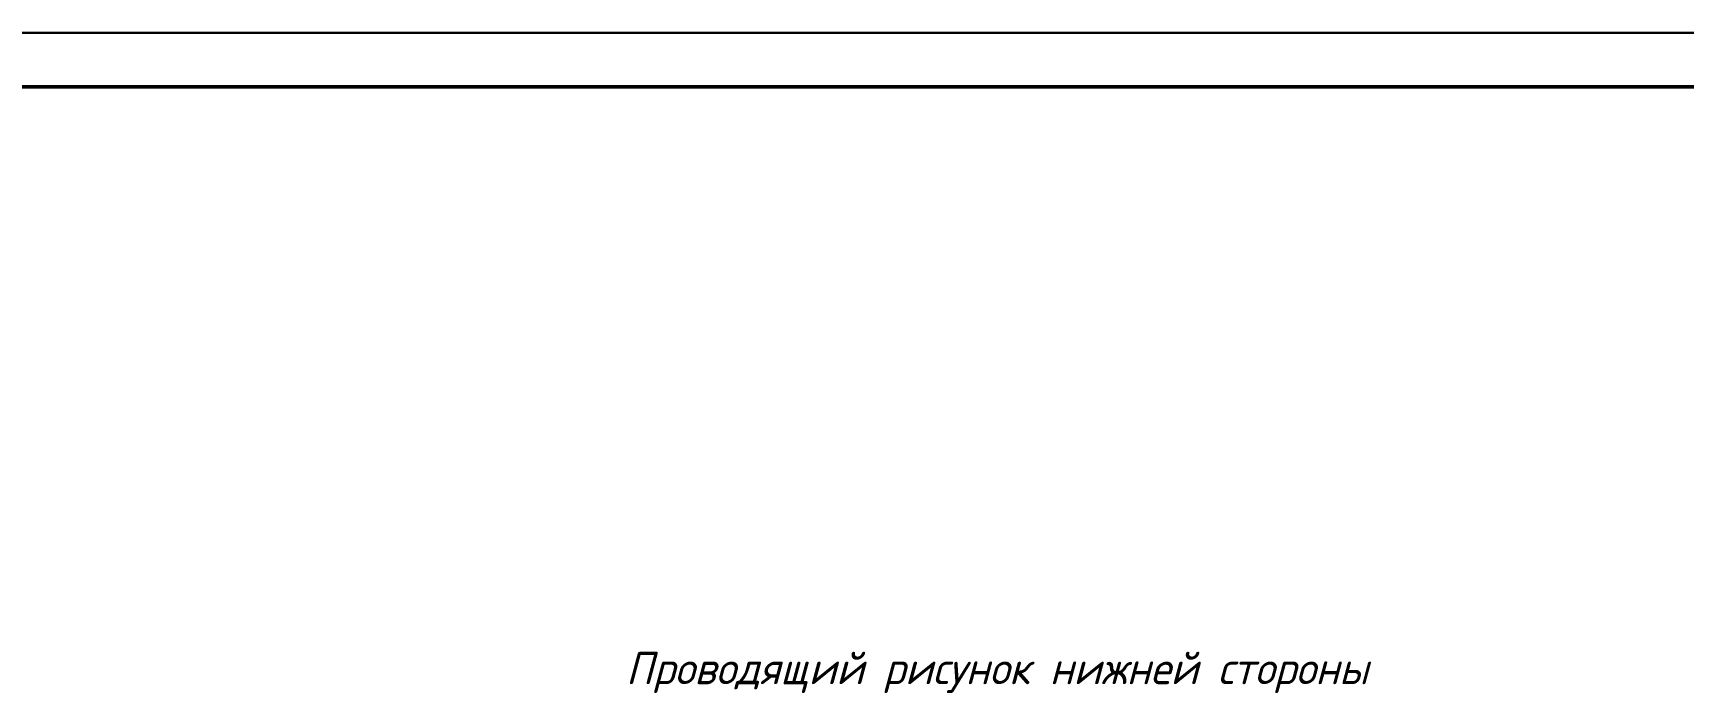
# Model space of a CAD drawing. Header units: inches. Extents: x -14 to 5184, y -66 to 1689.
# Drawn here: x 2208.9 to 2362.4, y 773.8 to 835.2 of the extents above; entities that cross this region are included whole.
import ezdxf

# ---------------------------------------------------------------- set-up
doc = ezdxf.new("R2010")
doc.units = ezdxf.units.IN
doc.header["$MEASUREMENT"] = 0
for name, color, linetype, lineweight in [('Видимые тонкие (ГОСТ)', 7, 'Continuous', 25), ('Видимый контур (ГОСТ)', 7, 'Continuous', 50), ('Текст', 7, 'Continuous', 15)]:
    doc.layers.add(name, color=color, linetype=linetype, lineweight=lineweight)
doc.styles.add('Standart 3.0', font='gost_b.ttf', dxfattribs={"oblique": 15, "height": 3})

msp = doc.modelspace()

# ---------------------------------------------------------------- linework, layer by layer
at = {"layer": 'Видимые тонкие (ГОСТ)', "transparency": 33554684}
for p, q in [((2512.616, 835.2356), (1918.616, 835.2356)), ((1918.616, 835.2356), (2512.616, 835.2356))]:
    msp.add_line(p, q, dxfattribs=at)
at = {"layer": 'Видимый контур (ГОСТ)', "transparency": 33554684}
msp.add_line((2507.616, 830.2356), (1938.616, 830.2356), dxfattribs=at)

# ---------------------------------------------------------------- texts
at = {"layer": 'Текст', "color": 0, "transparency": 33554684, "insert": (2233.616, 775.7503), "char_height": 3, "width": 130, "attachment_point": 4, "style": 'Standart 3.0'}
msp.add_mtext('\\pxqc;{\\fGOST type B|b0|i0|c204|p0;Проводящий рисунок нижней стороны}', dxfattribs=at)

doc.saveas('drawing.dxf')
